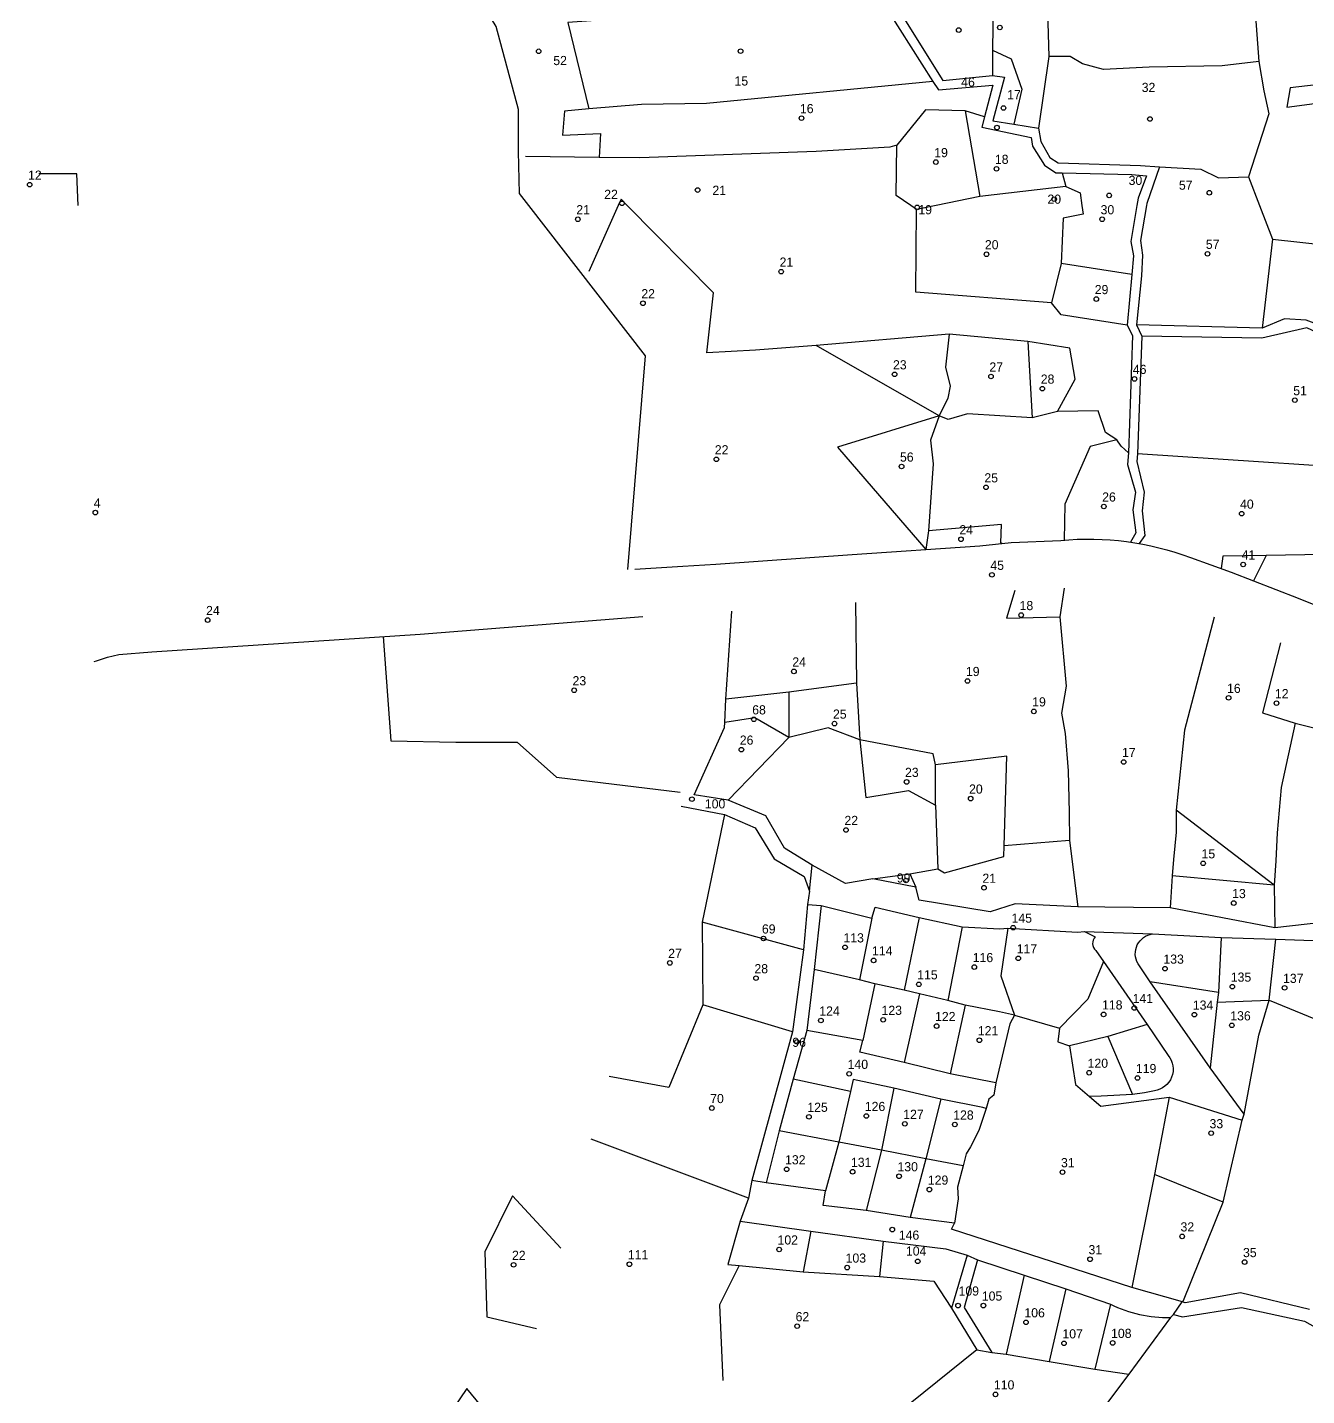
# Model space of a CAD drawing. Extents: x 176571 to 180224, y 250857 to 253450.
# Drawn here: x 176571 to 177129, y 251930 to 252528 of the extents above; entities that cross this region are included whole.
import ezdxf
from ezdxf.enums import TextEntityAlignment as Align

# ---------------------------------------------------------------- set-up
doc = ezdxf.new("R2010")
doc.units = 0
for name, color, linetype in [('1602', 240, 'Continuous'), ('1603', 240, 'Continuous'), ('A_POINTS', 252, 'Continuous')]:
    doc.layers.add(name, color=color, linetype=linetype)
doc.styles.add('HEBTXT', font='hebtxt.shx')

# ---------------------------------------------------------------- blocks, each defined once
blk = doc.blocks.new('1603')
at = {"layer": 'A_POINTS'}
blk.add_circle((0, 0), 0.25, dxfattribs=at)
at = {"style": 'HEBTXT'}
blk.add_attdef('PARCEL_NUM', text='', height=2, dxfattribs=at).set_placement((0, 1), align=Align.CENTER)
at = {"style": 'HEBTXT', "flags": 1}
blk.add_attdef('LOT_NUM', text='', height=2, dxfattribs=at).set_placement((0, -2.5), align=Align.CENTER)

msp = doc.modelspace()

# ---------------------------------------------------------------- linework, layer by layer
at = {"layer": '1602'}
for points in [[(176962.3, 252712.69), (176964.41, 252696.82), (176968, 252676.8), (176973.44, 252648.43), (176977.78, 252649.11), (176978.92, 252631.75), (176980.88, 252592.64), (176984.13, 252590.42), (176992.29, 252557.29), (176992.41, 252549.32), (176992.08, 252517.85), (176992.02, 252506.76)], [(176867.62, 252696.09), (176890.4, 252655.03), (176907.03, 252615.99), (176919.12, 252578.16), (176942.01, 252542.11), (176965.9, 252504.18), (176968.37, 252500.47), (176992.19, 252502.58), (176988.54, 252488.7), (176987.39, 252484.2), (177008.93, 252479.71), (177009.45, 252475.89), (177014.73, 252467.62), (177019.7, 252464.32), (177022.5, 252464.32), (177052.79, 252463.55), (177059.31, 252463.02), (177055.63, 252453.22), (177055.08, 252450)], [(176872.82, 252697.64), (176894.62, 252655.47), (176911.38, 252616.36), (176923.25, 252579.08), (176946.77, 252542.48), (176970.39, 252504.63), (176992.02, 252506.76), (176997.32, 252506.02), (176992.17, 252487.03), (177001.4, 252485.52), (177012.09, 252483.81), (177013.16, 252477.91), (177017.09, 252470.97), (177020.68, 252468.66), (177056.67, 252467.44), (177064.94, 252466.94), (177059.38, 252450.84), (177059.23, 252450)], [(176789.61, 252450), (176785.52, 252455.26), (176785.07, 252473.56), (176785.07, 252491.92), (176775.29, 252528.19), (176754.19, 252563), (176732.86, 252600.12), (176710.57, 252648.54), (176687.23, 252678.53)], [(177021.17, 252679.74), (177023.22, 252648.12), (177025.57, 252629.61), (177021.82, 252604.58), (177015.2, 252564.42), (177016.68, 252515.04), (177012.09, 252483.81)], [(177104.51, 252587.2), (177106.55, 252536.45), (177108.3, 252512.93), (177110.49, 252500.12), (177112.63, 252490.09), (177103.77, 252462.47)], [(176942.01, 252542.11), (176884.92, 252535.4), (176824.92, 252531.25), (176806.55, 252529.89), (176815.81, 252492.24)], [(176992.08, 252517.85), (177000.17, 252514.08), (177004.88, 252500.75), (177001.4, 252485.52)], [(177108.3, 252512.93), (177092.3, 252510.95), (177060.49, 252510.45), (177040.54, 252509.37), (177031.33, 252511.92), (177025.87, 252515.06), (177016.68, 252515.04)], [(176965.9, 252504.18), (176867.15, 252494.61), (176838.74, 252494.17), (176815.81, 252492.24), (176805.12, 252491.18), (176804.24, 252480.77), (176820.79, 252481.37), (176820.26, 252471.01)], [(177162.38, 252506), (177122.02, 252501.42), (177120.56, 252492.99), (177161.21, 252498.29)], [(176988.54, 252488.7), (176980.13, 252491.3), (176962.74, 252491.71), (176950.28, 252476.28), (176947.15, 252475.53), (176914.99, 252473.54), (176837.98, 252470.85), (176820.26, 252471.01), (176788.12, 252471.37)], [(176980.13, 252491.3), (176986.49, 252453.91)], [(176956.37, 252450), (176950.01, 252454.39), (176950.28, 252476.28)], [(177064.94, 252466.94), (177082.93, 252465.87), (177090.77, 252462.15), (177103.77, 252462.47), (177108.61, 252450)], [(176592.72, 252450), (176592.21, 252463.86), (176575.57, 252463.82)], [(177022.5, 252464.32), (177024.07, 252458.3), (177030.27, 252455.53), (177031.06, 252450)], [(177024.07, 252458.3), (176986.49, 252453.91), (176967.41, 252450)], [(176832.81, 252291.05), (176840.52, 252384.35), (176789.61, 252450)], [(176828.57, 252450), (176815.71, 252421.23)], [(176832.56, 252450), (176829.81, 252452.79), (176828.57, 252450)], [(177051.45, 252341.93), (177048.22, 252344.89), (177046.34, 252347.7), (177041.4, 252350.95), (177038.09, 252360.41), (177020.4, 252360.03), (177028.12, 252374.17), (177025.8, 252387.72), (177007.44, 252390.57), (176973.06, 252393.81), (176915.05, 252388.9), (176888.51, 252386.85), (176867.35, 252385.71), (176870.18, 252411.88), (176832.56, 252450)], [(177050.75, 252397.77), (177022.05, 252402.31), (177017.8, 252407.52), (176958.49, 252412.19), (176958.89, 252448.25), (176956.37, 252450)], [(176967.41, 252450), (176958.89, 252448.25)], [(177031.06, 252450), (177031.59, 252446.25), (177022.86, 252444.41), (177022.02, 252424.69), (177017.8, 252407.52)], [(177055.08, 252450), (177052.39, 252434.34), (177053.53, 252428.09), (177052.91, 252419.9), (177050.75, 252397.77), (177053.08, 252393.3), (177051.45, 252341.93), (177051.04, 252336.89), (177054.43, 252324.84), (177053.25, 252317.06), (177054.63, 252307.09), (177052.32, 252303.04)], [(177059.23, 252450), (177056.58, 252434.71), (177057.49, 252428.25), (177057.01, 252419.29), (177054.9, 252397.92), (177057.26, 252392.91), (177055.28, 252341.5), (177055.03, 252338.26), (177058.31, 252324.78), (177057.34, 252316.7), (177058.5, 252305.89), (177056.09, 252302.42)], [(177108.61, 252450), (177114.31, 252435.29), (177109.71, 252396.37)], [(177114.31, 252435.29), (177150.05, 252431.38), (177201.29, 252425.28), (177197.57, 252402.38), (177194.74, 252387.78), (177193.25, 252375.08)], [(177052.91, 252419.9), (177022.02, 252424.69)], [(177290.74, 252359.92), (177263.07, 252361.44), (177250.98, 252359.88), (177231.1, 252361.67), (177228.69, 252363.59), (177219.88, 252366.47), (177213.51, 252370.21), (177201.18, 252371.25), (177193.25, 252375.08), (177187.19, 252378.76), (177178.44, 252382.06), (177173.59, 252380.71), (177165.29, 252383.18), (177161.1, 252387.85), (177128.98, 252399.95), (177119.59, 252400.47), (177109.71, 252396.37), (177054.9, 252397.92)], [(177291.06, 252356.04), (177272.8, 252357.41), (177267.99, 252358.35), (177262.19, 252358.26), (177256.27, 252356.49), (177251.2, 252354.77), (177225.74, 252355.94), (177218.17, 252362.74), (177214.55, 252361.64), (177194.43, 252368.95), (177179.72, 252373.86), (177177.25, 252376.26), (177169.69, 252377.64), (177129.26, 252396.55), (177109.6, 252392.14), (177057.26, 252392.91)], [(177020.4, 252360.03), (177009.33, 252357.34), (176981.1, 252358.98), (176972.65, 252356.56), (176968.8, 252358.14), (176915.05, 252388.9)], [(176973.06, 252393.81), (176971.57, 252379.35), (176973.49, 252371.11), (176972.55, 252365.81), (176968.8, 252358.14), (176964.95, 252347.58), (176966.07, 252337.19), (176964.11, 252307.87), (176962.93, 252299.78)], [(177007.44, 252390.57), (177009.33, 252357.34)], [(176968.8, 252358.14), (176924.32, 252344.54), (176962.93, 252299.78)], [(177046.34, 252347.7), (177034.65, 252344.73), (177023.54, 252319.55), (177023.32, 252303.9)], [(177182.98, 252333.15), (177055.28, 252341.5)], [(176996.04, 252302.39), (176995.68, 252302.65), (176995.95, 252310.74), (176964.11, 252307.87)], [(177155.47, 252295.47), (177145.29, 252297.8), (177111.45, 252297.11), (177092.56, 252296.93), (177091.83, 252291.45)], [(177111.45, 252297.11), (177106, 252286.05)], [(177001.72, 252281.94), (176998.19, 252269.88), (177021.38, 252270.43)], [(177023.32, 252282.86), (177021.38, 252270.43), (177024.21, 252240.09), (177022.09, 252228.31), (177023.81, 252219.43), (177025, 252203.17), (177025.54, 252184.89), (177025.7, 252172.78), (177029.28, 252143.78)], [(176932.22, 252276.71), (176932.58, 252241.42), (176934.06, 252216.71), (176936.65, 252191.55), (176955.31, 252194.6), (176967.17, 252188.1), (176967.15, 252205.78)], [(176599.72, 252250.85), (176600.76, 252251.23), (176605.55, 252252.71), (176610.57, 252253.88), (176625.01, 252255.07), (176742.15, 252262.81), (176839.36, 252270.6), (176839.36, 252270.6)], [(177137.13, 252137.01), (177115.29, 252134.54), (177069.55, 252143.28), (177053.55, 252143.53), (177041.01, 252143.55), (177029.28, 252143.78), (177001.93, 252145.02), (176990.99, 252141.61), (176960.01, 252146.68), (176958.59, 252152.39), (176939.74, 252155.98), (176927.83, 252153.9), (176913.24, 252161.88), (176901.26, 252169.37), (176893.04, 252183.54), (176876.58, 252190.33), (176861.74, 252192.67), (176874.96, 252222.07), (176875.12, 252224.32), (176875.52, 252234.46), (176878.21, 252272.84)], [(177088.85, 252270.26), (177075.91, 252220.91), (177072.27, 252186.03), (177072.22, 252176.33), (177071.11, 252164.37), (177070.46, 252157.35), (177069.55, 252143.28)], [(176725.89, 252261.74), (176729.29, 252216.18), (176757.71, 252215.6), (176784.42, 252215.64), (176801.65, 252200.41), (176855.58, 252193.82)], [(177117.71, 252259), (177109.86, 252228.46), (177124.18, 252223.96), (177152.7, 252216.86)], [(176932.58, 252241.42), (176903.12, 252237.48), (176875.52, 252234.46)], [(176903.12, 252237.48), (176903.15, 252217.66), (176876.58, 252190.33)], [(176939.74, 252155.98), (176955.87, 252158.15), (176968.19, 252160.38), (176971.05, 252158.6), (176997.04, 252165.78), (176997.17, 252170.4), (176998.28, 252209.55), (176967.15, 252205.78), (176966.14, 252210.58), (176934.06, 252216.71), (176920.3, 252221.95), (176903.15, 252217.66), (176888.29, 252226.33), (176875.12, 252224.32)], [(177124.18, 252223.96), (177118.1, 252195.88), (177116.34, 252176.04), (177115.79, 252163.81), (177115, 252153.28), (177115.29, 252134.54)], [(176856.05, 252187.74), (176875.07, 252184.13), (176888.36, 252178.21), (176896.67, 252164.78), (176909.75, 252156.95), (176912.09, 252150.53), (176911.3, 252144.72), (176917.27, 252144.34), (176939.27, 252138.83), (176940.78, 252143.68), (176960.07, 252139.08), (176978.75, 252135.07), (176995.2, 252134.16), (176998.71, 252134.46), (177029.16, 252132.74), (177032.23, 252132.96), (177061.94, 252131.95), (177091.83, 252130.44), (177115.75, 252129.67), (177131.99, 252129.05)], [(176967.17, 252188.1), (176968.19, 252160.38)], [(177115, 252153.28), (177072.27, 252186.03)], [(176875.07, 252184.13), (176865.21, 252137.04), (176865.51, 252101.01), (176850.66, 252064.81), (176824.59, 252069.72)], [(177025.7, 252172.78), (176997.17, 252170.4)], [(176912.09, 252150.53), (176913.24, 252161.88)], [(176955.87, 252158.15), (176958.59, 252152.39)], [(177115, 252153.28), (177070.46, 252157.35)], [(176911.3, 252144.72), (176909.52, 252125.03), (176904.65, 252089.12), (176886.97, 252024.24)], [(176917.27, 252144.34), (176914.15, 252116.35), (176910.96, 252089.82), (176905.02, 252068.51), (176898.94, 252045.9), (176893.24, 252023.21)], [(176939.27, 252138.83), (176933.89, 252111.85)], [(176960.07, 252139.08), (176953.38, 252107.43)], [(176909.52, 252125.03), (176865.21, 252137.04)], [(176978.75, 252135.07), (176972.49, 252102.93)], [(176998.71, 252134.46), (176995.67, 252113.68), (177001.66, 252096.48), (176999.56, 252092.73), (176993.44, 252066.84), (176992.58, 252061.58), (176990.4, 252059.82), (176989.31, 252055.68), (176986.04, 252046.08), (176982.42, 252038.89), (176980.58, 252035.9), (176979.27, 252030.62), (176976.71, 252021.28), (176977.01, 252016.25), (176975.48, 252005.68)], [(177091.83, 252130.44), (177090.69, 252106.36), (177090.13, 252102.14), (177087.01, 252073.48)], [(177040.43, 252119.85), (177033.69, 252103.47), (177021.32, 252090.81)], [(177001.66, 252096.48), (176995.07, 252097.84), (176980.1, 252100.79), (176972.49, 252102.93), (176960.19, 252105.77), (176953.38, 252107.43), (176940.6, 252110.1), (176933.89, 252111.85), (176914.15, 252116.35)], [(176940.6, 252110.1), (176935.41, 252085.32)], [(177090.69, 252106.36), (177060.84, 252111.02)], [(176960.19, 252105.77), (176953.51, 252075.75)], [(177090.13, 252102.14), (177112.79, 252103.01), (177133.02, 252094.64), (177150.59, 252087.27), (177157.88, 252076.78), (177184.05, 252068.06), (177201.56, 252066.25), (177207.17, 252062.57), (177219.47, 252063.84), (177252.15, 252054.54), (177264.46, 252047.77), (177290.68, 252043.49), (177296.01, 252031.11)], [(176904.65, 252089.12), (176865.51, 252101.01)], [(176980.1, 252100.79), (176973.49, 252070.87)], [(177001.66, 252096.48), (177021.32, 252090.81), (177020.49, 252084.78), (177025.64, 252083.03), (177028.21, 252066.23), (177034.42, 252060.99), (177039.36, 252056.7), (177069.19, 252060.59), (177101, 252050.62)], [(176993.44, 252066.84), (176973.49, 252070.87), (176953.51, 252075.75), (176934.09, 252080.36), (176935.41, 252085.32), (176910.96, 252089.82)], [(177059.61, 252092.37), (177042.42, 252087.12), (177025.64, 252083.03)], [(177042.42, 252087.12), (177053.13, 252061.77)], [(176989.31, 252055.68), (176987.76, 252056.07), (176969.45, 252059.73), (176948.93, 252064.58), (176931.23, 252068.38), (176930.08, 252063.13), (176905.02, 252068.51)], [(176930.08, 252063.13), (176924.88, 252040.99), (176919.14, 252019.71)], [(176948.93, 252064.58), (176943.59, 252037.57), (176936.86, 252011.12)], [(177069.19, 252060.59), (177062.8, 252026.83), (177052.92, 251977.47)], [(176969.45, 252059.73), (176962.97, 252033.69), (176956.13, 252008.08)], [(176885.41, 252016.55), (176816.77, 252042.33)], [(176979.27, 252030.62), (176962.97, 252033.69), (176943.59, 252037.57), (176924.88, 252040.99), (176898.94, 252045.9)], [(177092.69, 252014.77), (177062.8, 252026.83)], [(176803.61, 251994.77), (176782.47, 252017.56), (176770.3, 251993.12), (176771.18, 251964.73), (176792.87, 251959.63)], [(176881.86, 252006.44), (176876.47, 251987.6), (176881.45, 251987.1), (176909.3, 251984.38), (176942.65, 251982.33), (176966.42, 251980.29), (176974.1, 251968.48), (176985.24, 251950.29), (176991.79, 251949.16), (176997.99, 251948.36), (177016.8, 251945.28), (177036.72, 251941.87), (177051.59, 251939.72)], [(176912.67, 252002.16), (176909.3, 251984.38)], [(176944.29, 251997.81), (176942.65, 251982.33)], [(176980.91, 251991.63), (176974.1, 251968.48)], [(176985.43, 251989.56), (176979.59, 251968.86), (176991.79, 251949.16)], [(176881.45, 251987.1), (176872.76, 251969.93), (176874.33, 251936.91)], [(177005.85, 251982.97), (176997.99, 251948.36)], [(177024.03, 251977.01), (177016.8, 251945.28)], [(177069.72, 251964.42), (177051.59, 251939.72), (177036.55, 251919.75), (176974.63, 251911.34)], [(177043.51, 251970.2), (177036.72, 251941.87)], [(177071.11, 251965.76), (177075.02, 251964.8), (177100.74, 251968.81), (177128.27, 251962.85), (177142.54, 251954.76), (177143.82, 251952.6), (177159.96, 251939.96), (177171.99, 251943.77), (177175.88, 251944.89), (177188.13, 251936.5), (177189.64, 251931.61), (177201.5, 251925.47), (177203.59, 251924.46), (177220.52, 251921.59), (177224.32, 251921.14), (177231.93, 251919.07), (177233.5, 251916.23), (177222.26, 251900.71), (177249.38, 251885.99), (177245.42, 251878.78), (177210.77, 251813.49)], [(176985.24, 251950.29), (176956.07, 251926.88), (176914.35, 251920.65)]]:
    msp.add_lwpolyline(points, dxfattribs=at)
for points in [[(176835.84, 252291.25), (176856.87, 252292.55), (176871.25, 252293.35), (176930.77, 252297.61), (176986.47, 252301.36), (177000.15, 252302.84), (177021.82, 252303.76, -0.115398), (177078.48, 252296.25), (177096.2, 252289.87), (177125.42, 252278.48), (177166.17, 252262.12), (177273.76, 252219.38)], [(177032.23, 252132.96), (177036.91, 252130.66, 0.446473), (177037.2, 252124.75), (177040.43, 252119.85), (177059.61, 252092.37), (177068.78, 252078.9, -0.582156), (177062.69, 252063.42), (177058.42, 252062.54), (177053.13, 252061.77), (177039.54, 252061.06), (177034.42, 252060.99)], [(177101.91, 252053.26), (177087.01, 252073.48), (177060.84, 252111.02), (177055.57, 252118.9, -0.536067), (177061.94, 252131.95, -0.087152)], [(177130.37, 251968), (177100.38, 251975.18), (177076.1, 251970.83), (177074.94, 251971.35), (177052.92, 251977.47), (176974.06, 252003.06), (176975.48, 252005.68), (176956.13, 252008.08), (176936.86, 252011.12), (176918.14, 252013.4), (176919.14, 252019.71), (176893.24, 252023.21), (176886.97, 252024.24), (176885.41, 252016.55), (176881.86, 252006.44), (176912.67, 252002.16), (176944.29, 251997.81), (176971.63, 251994.48), (176980.91, 251991.63), (176985.43, 251989.56), (177005.85, 251982.97), (177024.03, 251977.01), (177043.51, 251970.2, 0.120379), (177069.72, 251964.42), (177071.11, 251965.76), (177074.78, 251971.33), (177075.48, 251971.9), (177092.69, 252014.77), (177101, 252050.62), (177101.91, 252053.26), (177108.33, 252087.75), (177112.79, 252103.01), (177115.75, 252129.67)]]:
    msp.add_lwpolyline(points, format="xyb", dxfattribs=at)
msp.add_lwpolyline([(176762.5, 251933.42), (176745.62, 251908.61), (176752.43, 251859.14), (176758.46, 251815.56), (176812.44, 251862.82), (176812.31, 251893.23), (176780.2, 251893.2), (176781.41, 251910.5)], close=True, dxfattribs=at)

# ---------------------------------------------------------------- block references
at = {"layer": '1603'}
ref = msp.add_blockref('1603', (176995.21, 252527.71), dxfattribs=dict(at, xscale=4, yscale=4, zscale=4))
ref.add_attrib('PARCEL_NUM', '13', (177002.56, 252537.37), dxfattribs={"layer": '0', "height": 4, "style": 'HEBTXT'})
ref = msp.add_blockref('1603', (176977.29, 252526.59), dxfattribs=dict(at, xscale=4, yscale=4, zscale=4))
ref.add_attrib('PARCEL_NUM', '14', (176960.17, 252533.31), dxfattribs={"layer": '0', "height": 4, "style": 'HEBTXT'})
ref = msp.add_blockref('1603', (176793.86, 252517.34), dxfattribs=dict(at, xscale=4, yscale=4, zscale=4))
ref.add_attrib('PARCEL_NUM', '52', (176800.25, 252511.31), dxfattribs={"layer": '0', "height": 4, "style": 'HEBTXT'})
ref = msp.add_blockref('1603', (176882.03, 252517.38), dxfattribs=dict(at, xscale=4, yscale=4, zscale=4))
ref.add_attrib('PARCEL_NUM', '15', (176879.38, 252502.38), dxfattribs={"layer": '0', "height": 4, "style": 'HEBTXT'})
ref = msp.add_blockref('1603', (176993.94, 252484.03), dxfattribs=dict(at, xscale=4, yscale=4, zscale=4))
ref.add_attrib('PARCEL_NUM', '46', (176978.36, 252501.9), dxfattribs={"layer": '0', "height": 4, "style": 'HEBTXT'})
ref = msp.add_blockref('1603', (177060.75, 252487.77), dxfattribs=dict(at, xscale=4, yscale=4, zscale=4))
ref.add_attrib('PARCEL_NUM', '32', (177057.18, 252499.56), dxfattribs={"layer": '0', "height": 4, "style": 'HEBTXT'})
ref = msp.add_blockref('1603', (176996.82, 252492.59), dxfattribs=dict(at, xscale=4, yscale=4, zscale=4))
ref.add_attrib('PARCEL_NUM', '17', (176998.41, 252496.38), dxfattribs={"layer": '0', "height": 4, "style": 'HEBTXT'})
ref = msp.add_blockref('1603', (176908.64, 252488.16, -148.8), dxfattribs=dict(at, xscale=4, yscale=4, zscale=4))
ref.add_attrib('PARCEL_NUM', '16', (176907.94, 252490.32, -148.8), dxfattribs={"layer": '0', "height": 4, "style": 'HEBTXT'})
ref = msp.add_blockref('1603', (176967.3, 252468.95), dxfattribs=dict(at, xscale=4, yscale=4, zscale=4))
ref.add_attrib('PARCEL_NUM', '19', (176966.6, 252471.1), dxfattribs={"layer": '0', "height": 4, "style": 'HEBTXT'})
ref = msp.add_blockref('1603', (176993.77, 252466), dxfattribs=dict(at, xscale=4, yscale=4, zscale=4))
ref.add_attrib('PARCEL_NUM', '18', (176993.07, 252468.16), dxfattribs={"layer": '0', "height": 4, "style": 'HEBTXT'})
ref = msp.add_blockref('1603', (176571.6, 252459.1), dxfattribs=dict(at, xscale=4, yscale=4, zscale=4))
ref.add_attrib('PARCEL_NUM', '12', (176570.91, 252461.25), dxfattribs={"layer": '0', "height": 4, "style": 'HEBTXT'})
ref = msp.add_blockref('1603', (177042.94, 252454.41), dxfattribs=dict(at, xscale=4, yscale=4, zscale=4))
ref.add_attrib('PARCEL_NUM', '30', (177051.46, 252458.96), dxfattribs={"layer": '0', "height": 4, "style": 'HEBTXT'})
ref = msp.add_blockref('1603', (177086.7, 252455.57), dxfattribs=dict(at, xscale=4, yscale=4, zscale=4))
ref.add_attrib('PARCEL_NUM', '57', (177073.42, 252456.89), dxfattribs={"layer": '0', "height": 4, "style": 'HEBTXT'})
ref = msp.add_blockref('1603', (176830.21, 252450.93), dxfattribs=dict(at, xscale=4, yscale=4, zscale=4))
ref.add_attrib('PARCEL_NUM', '22', (176822.48, 252452.87), dxfattribs={"layer": '0', "height": 4, "style": 'HEBTXT'})
ref = msp.add_blockref('1603', (176863.26, 252456.75), dxfattribs=dict(at, xscale=4, yscale=4, zscale=4))
ref.add_attrib('PARCEL_NUM', '21', (176869.74, 252454.65), dxfattribs={"layer": '0', "height": 4, "style": 'HEBTXT'})
ref = msp.add_blockref('1603', (177018.96, 252452.78), dxfattribs=dict(at, xscale=4, yscale=4, zscale=4))
ref.add_attrib('PARCEL_NUM', '20', (177016.01, 252450.77), dxfattribs={"layer": '0', "height": 4, "style": 'HEBTXT'})
ref = msp.add_blockref('1603', (176810.97, 252444), dxfattribs=dict(at, xscale=4, yscale=4, zscale=4))
ref.add_attrib('PARCEL_NUM', '21', (176810.28, 252446.16), dxfattribs={"layer": '0', "height": 4, "style": 'HEBTXT'})
ref = msp.add_blockref('1603', (176959.12, 252449.18), dxfattribs=dict(at, xscale=4, yscale=4, zscale=4))
ref.add_attrib('PARCEL_NUM', '19', (176959.64, 252446.16), dxfattribs={"layer": '0', "height": 4, "style": 'HEBTXT'})
ref = msp.add_blockref('1603', (177039.91, 252444.01), dxfattribs=dict(at, xscale=4, yscale=4, zscale=4))
ref.add_attrib('PARCEL_NUM', '30', (177039.22, 252446.16), dxfattribs={"layer": '0', "height": 4, "style": 'HEBTXT'})
ref = msp.add_blockref('1603', (176989.39, 252428.71), dxfattribs=dict(at, xscale=4, yscale=4, zscale=4))
ref.add_attrib('PARCEL_NUM', '20', (176988.7, 252430.87), dxfattribs={"layer": '0', "height": 4, "style": 'HEBTXT'})
ref = msp.add_blockref('1603', (177085.88, 252428.89), dxfattribs=dict(at, xscale=4, yscale=4, zscale=4))
ref.add_attrib('PARCEL_NUM', '57', (177085.19, 252431.05), dxfattribs={"layer": '0', "height": 4, "style": 'HEBTXT'})
ref = msp.add_blockref('1603', (176899.75, 252421.12), dxfattribs=dict(at, xscale=4, yscale=4, zscale=4))
ref.add_attrib('PARCEL_NUM', '21', (176899.06, 252423.28), dxfattribs={"layer": '0', "height": 4, "style": 'HEBTXT'})
ref = msp.add_blockref('1603', (176839.37, 252407.32), dxfattribs=dict(at, xscale=4, yscale=4, zscale=4))
ref.add_attrib('PARCEL_NUM', '22', (176838.68, 252409.48), dxfattribs={"layer": '0', "height": 4, "style": 'HEBTXT'})
ref = msp.add_blockref('1603', (177037.37, 252409.14), dxfattribs=dict(at, xscale=4, yscale=4, zscale=4))
ref.add_attrib('PARCEL_NUM', '29', (177036.67, 252411.29), dxfattribs={"layer": '0', "height": 4, "style": 'HEBTXT'})
ref = msp.add_blockref('1603', (176949.27, 252376.28), dxfattribs=dict(at, xscale=4, yscale=4, zscale=4))
ref.add_attrib('PARCEL_NUM', '23', (176948.58, 252378.44), dxfattribs={"layer": '0', "height": 4, "style": 'HEBTXT'})
ref = msp.add_blockref('1603', (176991.36, 252375.34), dxfattribs=dict(at, xscale=4, yscale=4, zscale=4))
ref.add_attrib('PARCEL_NUM', '27', (176990.67, 252377.5), dxfattribs={"layer": '0', "height": 4, "style": 'HEBTXT'})
ref = msp.add_blockref('1603', (177054, 252374.28), dxfattribs=dict(at, xscale=4, yscale=4, zscale=4))
ref.add_attrib('PARCEL_NUM', '46', (177053.31, 252376.44), dxfattribs={"layer": '0', "height": 4, "style": 'HEBTXT'})
ref = msp.add_blockref('1603', (177013.79, 252370.03), dxfattribs=dict(at, xscale=4, yscale=4, zscale=4))
ref.add_attrib('PARCEL_NUM', '28', (177013.1, 252372.19), dxfattribs={"layer": '0', "height": 4, "style": 'HEBTXT'})
ref = msp.add_blockref('1603', (177124.03, 252365), dxfattribs=dict(at, xscale=4, yscale=4, zscale=4))
ref.add_attrib('PARCEL_NUM', '51', (177123.34, 252367.15), dxfattribs={"layer": '0', "height": 4, "style": 'HEBTXT'})
ref = msp.add_blockref('1603', (176871.46, 252339.18), dxfattribs=dict(at, xscale=4, yscale=4, zscale=4))
ref.add_attrib('PARCEL_NUM', '22', (176870.77, 252341.33), dxfattribs={"layer": '0', "height": 4, "style": 'HEBTXT'})
ref = msp.add_blockref('1603', (176952.32, 252336.02), dxfattribs=dict(at, xscale=4, yscale=4, zscale=4))
ref.add_attrib('PARCEL_NUM', '56', (176951.63, 252338.17), dxfattribs={"layer": '0', "height": 4, "style": 'HEBTXT'})
ref = msp.add_blockref('1603', (176989.17, 252326.93), dxfattribs=dict(at, xscale=4, yscale=4, zscale=4))
ref.add_attrib('PARCEL_NUM', '25', (176988.48, 252329.09), dxfattribs={"layer": '0', "height": 4, "style": 'HEBTXT'})
ref = msp.add_blockref('1603', (177040.61, 252318.56), dxfattribs=dict(at, xscale=4, yscale=4, zscale=4))
ref.add_attrib('PARCEL_NUM', '26', (177039.91, 252320.72), dxfattribs={"layer": '0', "height": 4, "style": 'HEBTXT'})
ref = msp.add_blockref('1603', (176600.29, 252315.91), dxfattribs=dict(at, xscale=4, yscale=4, zscale=4))
ref.add_attrib('PARCEL_NUM', '4', (176599.6, 252318.07), dxfattribs={"layer": '0', "height": 4, "style": 'HEBTXT'})
ref = msp.add_blockref('1603', (177100.81, 252315.44), dxfattribs=dict(at, xscale=4, yscale=4, zscale=4))
ref.add_attrib('PARCEL_NUM', '40', (177100.12, 252317.6), dxfattribs={"layer": '0', "height": 4, "style": 'HEBTXT'})
ref = msp.add_blockref('1603', (176978.26, 252304.27), dxfattribs=dict(at, xscale=4, yscale=4, zscale=4))
ref.add_attrib('PARCEL_NUM', '24', (176977.57, 252306.42), dxfattribs={"layer": '0', "height": 4, "style": 'HEBTXT'})
ref = msp.add_blockref('1603', (177101.49, 252293.24), dxfattribs=dict(at, xscale=4, yscale=4, zscale=4))
ref.add_attrib('PARCEL_NUM', '41', (177100.79, 252295.4), dxfattribs={"layer": '0', "height": 4, "style": 'HEBTXT'})
ref = msp.add_blockref('1603', (176991.78, 252288.73), dxfattribs=dict(at, xscale=4, yscale=4, zscale=4))
ref.add_attrib('PARCEL_NUM', '45', (176991.09, 252290.88), dxfattribs={"layer": '0', "height": 4, "style": 'HEBTXT'})
ref = msp.add_blockref('1603', (176649.33, 252268.98), dxfattribs=dict(at, xscale=4, yscale=4, zscale=4))
ref.add_attrib('PARCEL_NUM', '24', (176648.64, 252271.14), dxfattribs={"layer": '0', "height": 4, "style": 'HEBTXT'})
ref = msp.add_blockref('1603', (177004.55, 252271.15), dxfattribs=dict(at, xscale=4, yscale=4, zscale=4))
ref.add_attrib('PARCEL_NUM', '18', (177003.85, 252273.31), dxfattribs={"layer": '0', "height": 4, "style": 'HEBTXT'})
ref = msp.add_blockref('1603', (176905.3, 252246.55), dxfattribs=dict(at, xscale=4, yscale=4, zscale=4))
ref.add_attrib('PARCEL_NUM', '24', (176904.61, 252248.7), dxfattribs={"layer": '0', "height": 4, "style": 'HEBTXT'})
ref = msp.add_blockref('1603', (176981.12, 252242.37), dxfattribs=dict(at, xscale=4, yscale=4, zscale=4))
ref.add_attrib('PARCEL_NUM', '19', (176980.43, 252244.53), dxfattribs={"layer": '0', "height": 4, "style": 'HEBTXT'})
ref = msp.add_blockref('1603', (176809.34, 252238.32), dxfattribs=dict(at, xscale=4, yscale=4, zscale=4))
ref.add_attrib('PARCEL_NUM', '23', (176808.65, 252240.48), dxfattribs={"layer": '0', "height": 4, "style": 'HEBTXT'})
ref = msp.add_blockref('1603', (177095.12, 252235.01), dxfattribs=dict(at, xscale=4, yscale=4, zscale=4))
ref.add_attrib('PARCEL_NUM', '16', (177094.43, 252237.17), dxfattribs={"layer": '0', "height": 4, "style": 'HEBTXT'})
ref = msp.add_blockref('1603', (177010.06, 252229.1), dxfattribs=dict(at, xscale=4, yscale=4, zscale=4))
ref.add_attrib('PARCEL_NUM', '19', (177009.37, 252231.26), dxfattribs={"layer": '0', "height": 4, "style": 'HEBTXT'})
ref = msp.add_blockref('1603', (177116.04, 252232.71), dxfattribs=dict(at, xscale=4, yscale=4, zscale=4))
ref.add_attrib('PARCEL_NUM', '12', (177115.35, 252234.87), dxfattribs={"layer": '0', "height": 4, "style": 'HEBTXT'})
ref = msp.add_blockref('1603', (176887.79, 252225.63), dxfattribs=dict(at, xscale=4, yscale=4, zscale=4))
ref.add_attrib('PARCEL_NUM', '68', (176887.1, 252227.78), dxfattribs={"layer": '0', "height": 4, "style": 'HEBTXT'})
ref = msp.add_blockref('1603', (176923.05, 252223.76), dxfattribs=dict(at, xscale=4, yscale=4, zscale=4))
ref.add_attrib('PARCEL_NUM', '25', (176922.36, 252225.92), dxfattribs={"layer": '0', "height": 4, "style": 'HEBTXT'})
ref = msp.add_blockref('1603', (176882.38, 252212.4), dxfattribs=dict(at, xscale=4, yscale=4, zscale=4))
ref.add_attrib('PARCEL_NUM', '26', (176881.68, 252214.56), dxfattribs={"layer": '0', "height": 4, "style": 'HEBTXT'})
ref = msp.add_blockref('1603', (177049.28, 252207.02), dxfattribs=dict(at, xscale=4, yscale=4, zscale=4))
ref.add_attrib('PARCEL_NUM', '17', (177048.59, 252209.17), dxfattribs={"layer": '0', "height": 4, "style": 'HEBTXT'})
ref = msp.add_blockref('1603', (176954.51, 252198.31), dxfattribs=dict(at, xscale=4, yscale=4, zscale=4))
ref.add_attrib('PARCEL_NUM', '23', (176953.82, 252200.46), dxfattribs={"layer": '0', "height": 4, "style": 'HEBTXT'})
ref = msp.add_blockref('1603', (176860.77, 252190.77), dxfattribs=dict(at, xscale=4, yscale=4, zscale=4))
ref.add_attrib('PARCEL_NUM', '100', (176866.43, 252186.73), dxfattribs={"layer": '0', "height": 4, "style": 'HEBTXT'})
ref = msp.add_blockref('1603', (176982.49, 252191.03), dxfattribs=dict(at, xscale=4, yscale=4, zscale=4))
ref.add_attrib('PARCEL_NUM', '20', (176981.8, 252193.19), dxfattribs={"layer": '0', "height": 4, "style": 'HEBTXT'})
ref = msp.add_blockref('1603', (176928.06, 252177.32), dxfattribs=dict(at, xscale=4, yscale=4, zscale=4))
ref.add_attrib('PARCEL_NUM', '22', (176927.37, 252179.48), dxfattribs={"layer": '0', "height": 4, "style": 'HEBTXT'})
ref = msp.add_blockref('1603', (177083.99, 252162.75), dxfattribs=dict(at, xscale=4, yscale=4, zscale=4))
ref.add_attrib('PARCEL_NUM', '15', (177083.3, 252164.91), dxfattribs={"layer": '0', "height": 4, "style": 'HEBTXT'})
ref = msp.add_blockref('1603', (176954.26, 252155.28), dxfattribs=dict(at, xscale=4, yscale=4, zscale=4))
ref.add_attrib('PARCEL_NUM', '99', (176950.23, 252154.38), dxfattribs={"layer": '0', "height": 4, "style": 'HEBTXT'})
ref = msp.add_blockref('1603', (176988.32, 252152.08), dxfattribs=dict(at, xscale=4, yscale=4, zscale=4))
ref.add_attrib('PARCEL_NUM', '21', (176987.63, 252154.24), dxfattribs={"layer": '0', "height": 4, "style": 'HEBTXT'})
ref = msp.add_blockref('1603', (177097.36, 252145.4), dxfattribs=dict(at, xscale=4, yscale=4, zscale=4))
ref.add_attrib('PARCEL_NUM', '13', (177096.66, 252147.56), dxfattribs={"layer": '0', "height": 4, "style": 'HEBTXT'})
ref = msp.add_blockref('1603', (177001.04, 252134.68), dxfattribs=dict(at, xscale=4, yscale=4, zscale=4))
ref.add_attrib('PARCEL_NUM', '145', (177000.35, 252136.84), dxfattribs={"layer": '0', "height": 4, "style": 'HEBTXT'})
ref = msp.add_blockref('1603', (176892.04, 252129.94), dxfattribs=dict(at, xscale=4, yscale=4, zscale=4))
ref.add_attrib('PARCEL_NUM', '69', (176891.34, 252132.1), dxfattribs={"layer": '0', "height": 4, "style": 'HEBTXT'})
ref = msp.add_blockref('1603', (176927.65, 252126.06), dxfattribs=dict(at, xscale=4, yscale=4, zscale=4))
ref.add_attrib('PARCEL_NUM', '113', (176926.95, 252128.22), dxfattribs={"layer": '0', "height": 4, "style": 'HEBTXT'})
ref = msp.add_blockref('1603', (176940.09, 252120.37), dxfattribs=dict(at, xscale=4, yscale=4, zscale=4))
ref.add_attrib('PARCEL_NUM', '114', (176939.4, 252122.53), dxfattribs={"layer": '0', "height": 4, "style": 'HEBTXT'})
ref = msp.add_blockref('1603', (177003.28, 252121.26), dxfattribs=dict(at, xscale=4, yscale=4, zscale=4))
ref.add_attrib('PARCEL_NUM', '117', (177002.58, 252123.41), dxfattribs={"layer": '0', "height": 4, "style": 'HEBTXT'})
ref = msp.add_blockref('1603', (176851.12, 252119.27), dxfattribs=dict(at, xscale=4, yscale=4, zscale=4))
ref.add_attrib('PARCEL_NUM', '27', (176850.42, 252121.42), dxfattribs={"layer": '0', "height": 4, "style": 'HEBTXT'})
ref = msp.add_blockref('1603', (176984.08, 252117.45), dxfattribs=dict(at, xscale=4, yscale=4, zscale=4))
ref.add_attrib('PARCEL_NUM', '116', (176983.39, 252119.61), dxfattribs={"layer": '0', "height": 4, "style": 'HEBTXT'})
ref = msp.add_blockref('1603', (177067.34, 252116.76), dxfattribs=dict(at, xscale=4, yscale=4, zscale=4))
ref.add_attrib('PARCEL_NUM', '133', (177066.65, 252118.92), dxfattribs={"layer": '0', "height": 4, "style": 'HEBTXT'})
ref = msp.add_blockref('1603', (176888.77, 252112.59), dxfattribs=dict(at, xscale=4, yscale=4, zscale=4))
ref.add_attrib('PARCEL_NUM', '28', (176888.07, 252114.74), dxfattribs={"layer": '0', "height": 4, "style": 'HEBTXT'})
ref = msp.add_blockref('1603', (176959.84, 252109.92), dxfattribs=dict(at, xscale=4, yscale=4, zscale=4))
ref.add_attrib('PARCEL_NUM', '115', (176959.15, 252112.08), dxfattribs={"layer": '0', "height": 4, "style": 'HEBTXT'})
ref = msp.add_blockref('1603', (177096.75, 252108.9), dxfattribs=dict(at, xscale=4, yscale=4, zscale=4))
ref.add_attrib('PARCEL_NUM', '135', (177096.06, 252111.06), dxfattribs={"layer": '0', "height": 4, "style": 'HEBTXT'})
ref = msp.add_blockref('1603', (177119.57, 252108.38), dxfattribs=dict(at, xscale=4, yscale=4, zscale=4))
ref.add_attrib('PARCEL_NUM', '137', (177118.88, 252110.54), dxfattribs={"layer": '0', "height": 4, "style": 'HEBTXT'})
ref = msp.add_blockref('1603', (177040.54, 252096.77), dxfattribs=dict(at, xscale=4, yscale=4, zscale=4))
ref.add_attrib('PARCEL_NUM', '118', (177039.85, 252098.93), dxfattribs={"layer": '0', "height": 4, "style": 'HEBTXT'})
ref = msp.add_blockref('1603', (177053.91, 252099.58), dxfattribs=dict(at, xscale=4, yscale=4, zscale=4))
ref.add_attrib('PARCEL_NUM', '141', (177053.22, 252101.74), dxfattribs={"layer": '0', "height": 4, "style": 'HEBTXT'})
ref = msp.add_blockref('1603', (177080.19, 252096.68), dxfattribs=dict(at, xscale=4, yscale=4, zscale=4))
ref.add_attrib('PARCEL_NUM', '134', (177079.5, 252098.84), dxfattribs={"layer": '0', "height": 4, "style": 'HEBTXT'})
ref = msp.add_blockref('1603', (176917.09, 252094.11), dxfattribs=dict(at, xscale=4, yscale=4, zscale=4))
ref.add_attrib('PARCEL_NUM', '124', (176916.4, 252096.27), dxfattribs={"layer": '0', "height": 4, "style": 'HEBTXT'})
ref = msp.add_blockref('1603', (176944.28, 252094.42), dxfattribs=dict(at, xscale=4, yscale=4, zscale=4))
ref.add_attrib('PARCEL_NUM', '123', (176943.58, 252096.58), dxfattribs={"layer": '0', "height": 4, "style": 'HEBTXT'})
ref = msp.add_blockref('1603', (176967.62, 252091.7), dxfattribs=dict(at, xscale=4, yscale=4, zscale=4))
ref.add_attrib('PARCEL_NUM', '122', (176966.93, 252093.86), dxfattribs={"layer": '0', "height": 4, "style": 'HEBTXT'})
ref = msp.add_blockref('1603', (177096.54, 252092.01), dxfattribs=dict(at, xscale=4, yscale=4, zscale=4))
ref.add_attrib('PARCEL_NUM', '136', (177095.85, 252094.17), dxfattribs={"layer": '0', "height": 4, "style": 'HEBTXT'})
ref = msp.add_blockref('1603', (176986.3, 252085.5), dxfattribs=dict(at, xscale=4, yscale=4, zscale=4))
ref.add_attrib('PARCEL_NUM', '121', (176985.61, 252087.66), dxfattribs={"layer": '0', "height": 4, "style": 'HEBTXT'})
ref = msp.add_blockref('1603', (176906.64, 252084.8), dxfattribs=dict(at, xscale=4, yscale=4, zscale=4))
ref.add_attrib('PARCEL_NUM', '96', (176904.64, 252082.6), dxfattribs={"layer": '0', "height": 4, "style": 'HEBTXT'})
ref = msp.add_blockref('1603', (176929.46, 252070.84), dxfattribs=dict(at, xscale=4, yscale=4, zscale=4))
ref.add_attrib('PARCEL_NUM', '140', (176928.77, 252072.99), dxfattribs={"layer": '0', "height": 4, "style": 'HEBTXT'})
ref = msp.add_blockref('1603', (177034.25, 252071.31), dxfattribs=dict(at, xscale=4, yscale=4, zscale=4))
ref.add_attrib('PARCEL_NUM', '120', (177033.55, 252073.47), dxfattribs={"layer": '0', "height": 4, "style": 'HEBTXT'})
ref = msp.add_blockref('1603', (177055.34, 252069), dxfattribs=dict(at, xscale=4, yscale=4, zscale=4))
ref.add_attrib('PARCEL_NUM', '119', (177054.64, 252071.15), dxfattribs={"layer": '0', "height": 4, "style": 'HEBTXT'})
ref = msp.add_blockref('1603', (176869.45, 252055.89), dxfattribs=dict(at, xscale=4, yscale=4, zscale=4))
ref.add_attrib('PARCEL_NUM', '70', (176868.75, 252058.04), dxfattribs={"layer": '0', "height": 4, "style": 'HEBTXT'})
ref = msp.add_blockref('1603', (176911.86, 252052.08), dxfattribs=dict(at, xscale=4, yscale=4, zscale=4))
ref.add_attrib('PARCEL_NUM', '125', (176911.17, 252054.24), dxfattribs={"layer": '0', "height": 4, "style": 'HEBTXT'})
ref = msp.add_blockref('1603', (176936.95, 252052.43), dxfattribs=dict(at, xscale=4, yscale=4, zscale=4))
ref.add_attrib('PARCEL_NUM', '126', (176936.26, 252054.59), dxfattribs={"layer": '0', "height": 4, "style": 'HEBTXT'})
ref = msp.add_blockref('1603', (176953.75, 252049.02), dxfattribs=dict(at, xscale=4, yscale=4, zscale=4))
ref.add_attrib('PARCEL_NUM', '127', (176953.06, 252051.18), dxfattribs={"layer": '0', "height": 4, "style": 'HEBTXT'})
ref = msp.add_blockref('1603', (176975.58, 252048.69), dxfattribs=dict(at, xscale=4, yscale=4, zscale=4))
ref.add_attrib('PARCEL_NUM', '128', (176974.88, 252050.84), dxfattribs={"layer": '0', "height": 4, "style": 'HEBTXT'})
ref = msp.add_blockref('1603', (177087.48, 252044.91), dxfattribs=dict(at, xscale=4, yscale=4, zscale=4))
ref.add_attrib('PARCEL_NUM', '33', (177086.79, 252047.06), dxfattribs={"layer": '0', "height": 4, "style": 'HEBTXT'})
ref = msp.add_blockref('1603', (176902.13, 252029.15), dxfattribs=dict(at, xscale=4, yscale=4, zscale=4))
ref.add_attrib('PARCEL_NUM', '132', (176901.44, 252031.3), dxfattribs={"layer": '0', "height": 4, "style": 'HEBTXT'})
ref = msp.add_blockref('1603', (176930.92, 252028.07), dxfattribs=dict(at, xscale=4, yscale=4, zscale=4))
ref.add_attrib('PARCEL_NUM', '131', (176930.23, 252030.22), dxfattribs={"layer": '0', "height": 4, "style": 'HEBTXT'})
ref = msp.add_blockref('1603', (176951.22, 252026.1), dxfattribs=dict(at, xscale=4, yscale=4, zscale=4))
ref.add_attrib('PARCEL_NUM', '130', (176950.53, 252028.26), dxfattribs={"layer": '0', "height": 4, "style": 'HEBTXT'})
ref = msp.add_blockref('1603', (177022.61, 252027.89), dxfattribs=dict(at, xscale=4, yscale=4, zscale=4))
ref.add_attrib('PARCEL_NUM', '31', (177021.92, 252030.05), dxfattribs={"layer": '0', "height": 4, "style": 'HEBTXT'})
ref = msp.add_blockref('1603', (176964.48, 252020.28), dxfattribs=dict(at, xscale=4, yscale=4, zscale=4))
ref.add_attrib('PARCEL_NUM', '129', (176963.79, 252022.43), dxfattribs={"layer": '0', "height": 4, "style": 'HEBTXT'})
ref = msp.add_blockref('1603', (177074.82, 251999.85), dxfattribs=dict(at, xscale=4, yscale=4, zscale=4))
ref.add_attrib('PARCEL_NUM', '32', (177074.12, 252002.01), dxfattribs={"layer": '0', "height": 4, "style": 'HEBTXT'})
ref = msp.add_blockref('1603', (176898.85, 251994.14), dxfattribs=dict(at, xscale=4, yscale=4, zscale=4))
ref.add_attrib('PARCEL_NUM', '102', (176898.16, 251996.3), dxfattribs={"layer": '0', "height": 4, "style": 'HEBTXT'})
ref = msp.add_blockref('1603', (176948.26, 252002.82), dxfattribs=dict(at, xscale=4, yscale=4, zscale=4))
ref.add_attrib('PARCEL_NUM', '146', (176951.1, 251998.41), dxfattribs={"layer": '0', "height": 4, "style": 'HEBTXT'})
ref = msp.add_blockref('1603', (176959.37, 251988.98), dxfattribs=dict(at, xscale=4, yscale=4, zscale=4))
ref.add_attrib('PARCEL_NUM', '104', (176954.22, 251991.47), dxfattribs={"layer": '0', "height": 4, "style": 'HEBTXT'})
ref = msp.add_blockref('1603', (177034.63, 251989.88), dxfattribs=dict(at, xscale=4, yscale=4, zscale=4))
ref.add_attrib('PARCEL_NUM', '31', (177033.93, 251992.04), dxfattribs={"layer": '0', "height": 4, "style": 'HEBTXT'})
ref = msp.add_blockref('1603', (177102.1, 251988.64), dxfattribs=dict(at, xscale=4, yscale=4, zscale=4))
ref.add_attrib('PARCEL_NUM', '35', (177101.41, 251990.8), dxfattribs={"layer": '0', "height": 4, "style": 'HEBTXT'})
ref = msp.add_blockref('1603', (176782.9, 251987.42), dxfattribs=dict(at, xscale=4, yscale=4, zscale=4))
ref.add_attrib('PARCEL_NUM', '22', (176782.21, 251989.58), dxfattribs={"layer": '0', "height": 4, "style": 'HEBTXT'})
ref = msp.add_blockref('1603', (176833.49, 251987.69), dxfattribs=dict(at, xscale=4, yscale=4, zscale=4))
ref.add_attrib('PARCEL_NUM', '111', (176832.8, 251989.85), dxfattribs={"layer": '0', "height": 4, "style": 'HEBTXT'})
ref = msp.add_blockref('1603', (176928.58, 251986.22), dxfattribs=dict(at, xscale=4, yscale=4, zscale=4))
ref.add_attrib('PARCEL_NUM', '103', (176927.89, 251988.38), dxfattribs={"layer": '0', "height": 4, "style": 'HEBTXT'})
ref = msp.add_blockref('1603', (176976.98, 251969.63), dxfattribs=dict(at, xscale=4, yscale=4, zscale=4))
ref.add_attrib('PARCEL_NUM', '109', (176977.21, 251974.01), dxfattribs={"layer": '0', "height": 4, "style": 'HEBTXT'})
ref = msp.add_blockref('1603', (176988.05, 251969.65), dxfattribs=dict(at, xscale=4, yscale=4, zscale=4))
ref.add_attrib('PARCEL_NUM', '105', (176987.36, 251971.8), dxfattribs={"layer": '0', "height": 4, "style": 'HEBTXT'})
ref = msp.add_blockref('1603', (176906.74, 251960.64), dxfattribs=dict(at, xscale=4, yscale=4, zscale=4))
ref.add_attrib('PARCEL_NUM', '62', (176906.05, 251962.8), dxfattribs={"layer": '0', "height": 4, "style": 'HEBTXT'})
ref = msp.add_blockref('1603', (177006.65, 251962.34), dxfattribs=dict(at, xscale=4, yscale=4, zscale=4))
ref.add_attrib('PARCEL_NUM', '106', (177005.95, 251964.5), dxfattribs={"layer": '0', "height": 4, "style": 'HEBTXT'})
ref = msp.add_blockref('1603', (177023.25, 251953.15), dxfattribs=dict(at, xscale=4, yscale=4, zscale=4))
ref.add_attrib('PARCEL_NUM', '107', (177022.55, 251955.31), dxfattribs={"layer": '0', "height": 4, "style": 'HEBTXT'})
ref = msp.add_blockref('1603', (177044.49, 251953.35), dxfattribs=dict(at, xscale=4, yscale=4, zscale=4))
ref.add_attrib('PARCEL_NUM', '108', (177043.8, 251955.51), dxfattribs={"layer": '0', "height": 4, "style": 'HEBTXT'})
ref = msp.add_blockref('1603', (176993.34, 251930.86), dxfattribs=dict(at, xscale=4, yscale=4, zscale=4))
ref.add_attrib('PARCEL_NUM', '110', (176992.65, 251933.02), dxfattribs={"layer": '0', "height": 4, "style": 'HEBTXT'})

doc.saveas('drawing.dxf')
